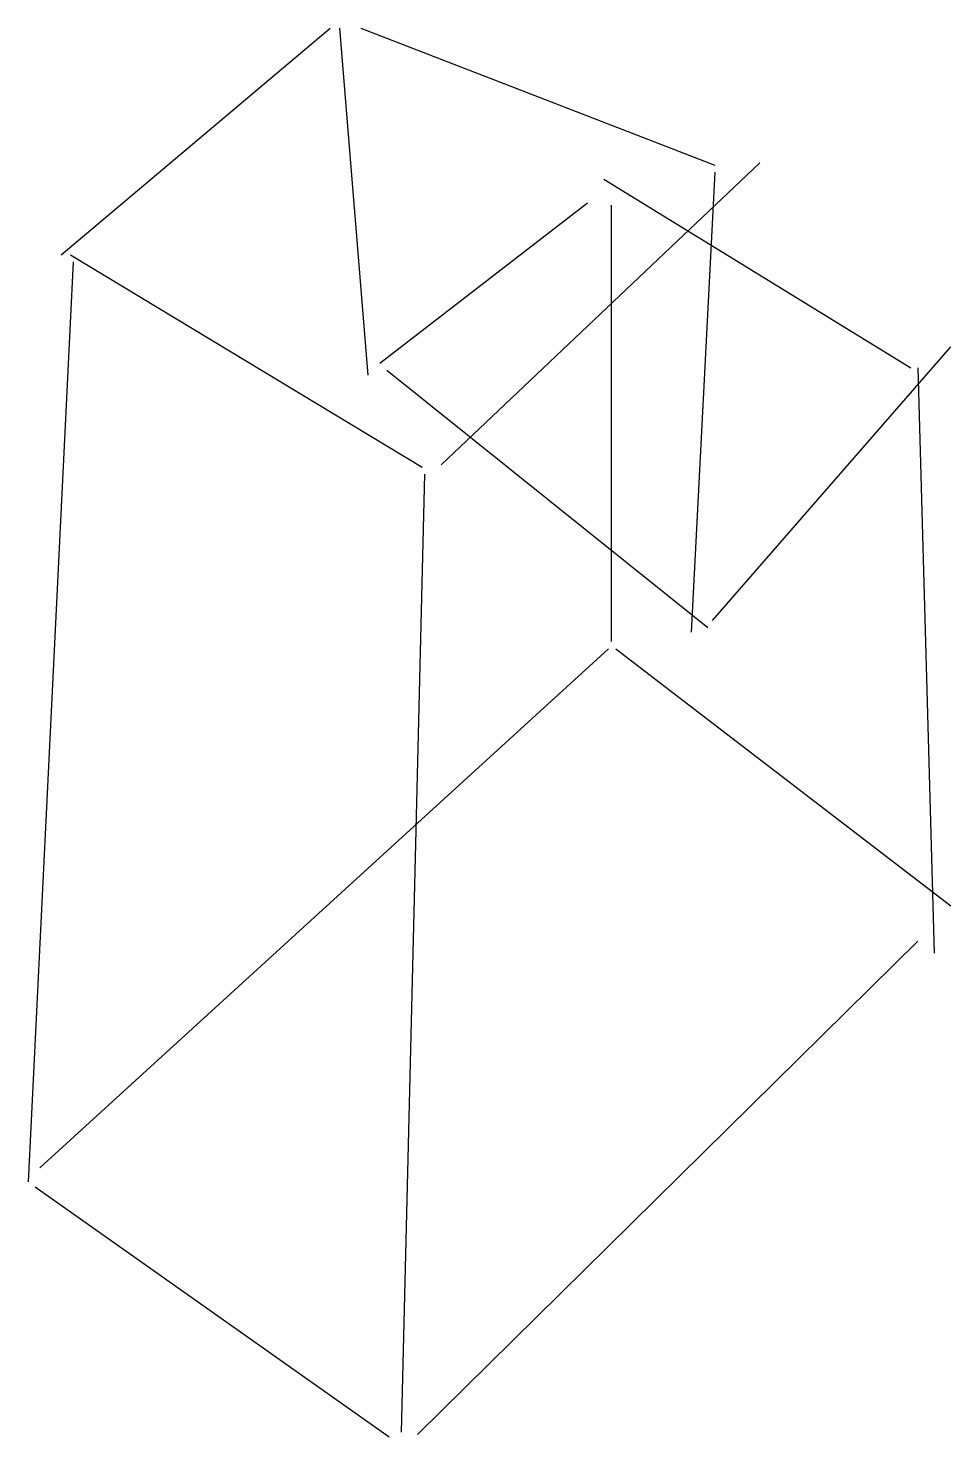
# Model space of a CAD drawing. Header units: metres. Extents: x -88 to 66, y -114 to 119.
import ezdxf

# ---------------------------------------------------------------- set-up
doc = ezdxf.new("R2010")
doc.units = ezdxf.units.M

msp = doc.modelspace()

# ---------------------------------------------------------------- linework, layer by layer
at = {"color": 0, "linetype": 'CONTINUOUS'}
for p, q in [((-82.081703, 81.885804), (-37.416719, 119.498423)), ((-35.849527, 119.498423), (-31.14795, 61.904101)), ((-32.323344, 119.498423), (26.446372, 96.774132)), ((-19.002208, 47.015773), (33.890536, 97.165931)), ((8.031861, 94.423344), (58.965615, 63.079495)), ((26.446372, 95.598738), (22.528391, 19.198107)), ((-29.188959, 63.863091), (5.289274, 90.505363)), ((9.207256, 90.113565), (9.207256, 17.630915)), ((-80.514511, 81.885804), (-22.136593, 46.623975)), ((-80.122713, 80.71041), (-87.566877, -72.090852)), ((26.054574, 21.157098), (65.626183, 66.605678)), ((-28.013565, 62.687697), (25.270978, 19.981703)), ((60.141009, 63.079495), (62.883596, -34.086435)), ((-21.744795, 45.44858), (-25.662776, -113.621451)), ((-85.607886, -69.740063), (8.815457, 16.455521)), ((9.990852, 16.455521), (65.626183, -26.250473)), ((-22.920189, -114.013249), (60.141009, -32.127445)), ((-86.391483, -72.874448), (-27.621767, -114.405047))]:
    msp.add_line(p, q, dxfattribs=at)

doc.saveas('drawing.dxf')
